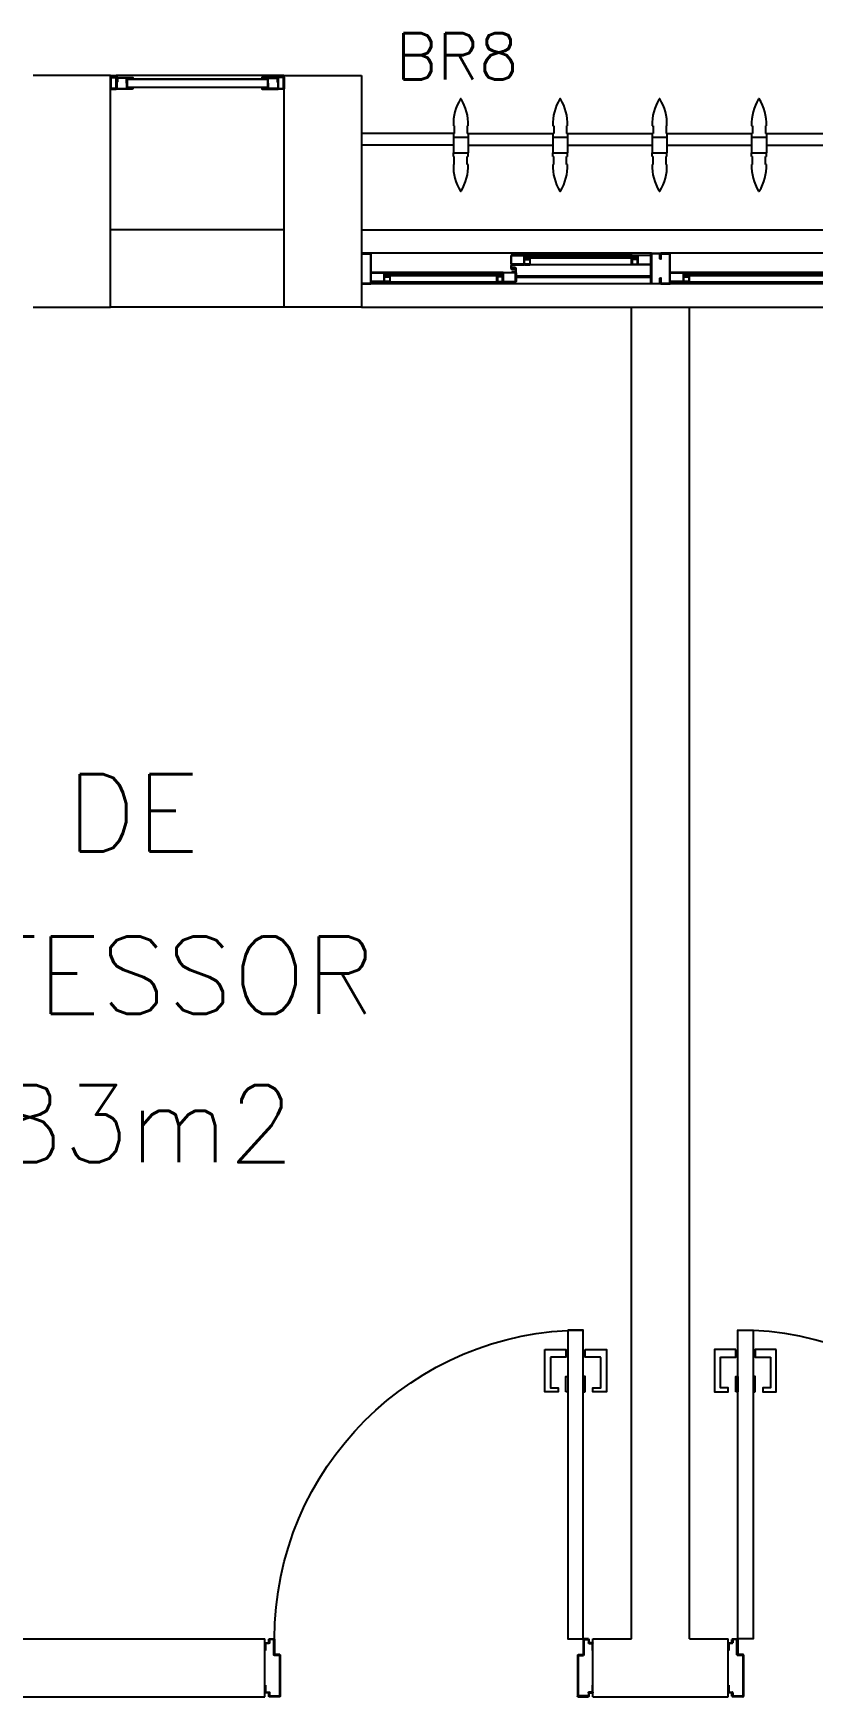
# Model space of a CAD drawing. Header units: millimetres. Extents: x 2128 to 2646, y 1972 to 2207.
# Drawn here: x 2316.611 to 2318.631, y 2111.765 to 2116.075 of the extents above; entities that cross this region are included whole.
import ezdxf

# ---------------------------------------------------------------- set-up
doc = ezdxf.new("R2010")
doc.units = ezdxf.units.MM
for name, color, linetype in [('AR-ALV', 2, 'Continuous'), ('AR-BRISES', 1, 'Continuous'), ('AR-ESQ', 1, 'Continuous'), ('AR-ESTC', 3, 'Continuous'), ('AR-PEITORIL', 1, 'Continuous'), ('AR-PORTA', 1, 'Continuous'), ('BR-PAINEL', 1, 'Continuous'), ('BR-SUPORTE', 1, 'Continuous'), ('BR-TEXTO', 2, 'Continuous'), ('DT-ESQ-BAGUETE-C', 1, 'Continuous'), ('DT-ESQ-BAGUETE-V', 1, 'Continuous'), ('DT-ESQ-CHAPA DOBRADA-V', 1, 'Continuous'), ('DT-ESQ-PERFIL CADEIRA-C', 2, 'Continuous'), ('DT-ESQ-PERFIL CADEIRA-V', 2, 'Continuous'), ('DT-ESQ-PERFIL U SIMPLES-C', 2, 'Continuous'), ('DT-ESQ-PERFIL U-C', 2, 'Continuous'), ('DT-ESQ-PERFIL U-V', 1, 'Continuous'), ('DT-ESQ-VENEZIANA-C', 1, 'Continuous'), ('DT-ESQ-VENEZIANA-V', 1, 'Continuous'), ('DT-ESQ-VIDRO-C', 2, 'Continuous'), ('DT-TXTMOD', 1, 'Continuous'), ('maçaneta', 1, 'Continuous'), ('mov', 1, 'Continuous'), ('PM-PERFIL U-C', 2, 'Continuous'), ('pm1', 2, 'Continuous'), ('TEXTO', 2, 'Continuous'), ('Área', 2, 'Continuous')]:
    doc.layers.add(name, color=color, linetype=linetype)
doc.styles.add('S10', font='simplex.shx', dxfattribs={"height": 0.1})
doc.styles.add('S12', font='simplex.shx', dxfattribs={"width": 1.1, "height": 0.12})
doc.styles.add('UNB-100', font='simplex.shx', dxfattribs={"height": 0.2})

# ---------------------------------------------------------------- blocks, each defined once
blk = doc.blocks.new('EF23-P')
at = {"layer": 'DT-ESQ-BAGUETE-C', "ltscale": 0.1}
for points in [[(4.3015, -0.08), (4.315, -0.08), (4.315, -0.0785), (4.302, -0.0785, -0.414214), (4.3015, -0.078), (4.3015, -0.067, -0.414214), (4.302, -0.0665), (4.315, -0.0665), (4.315, -0.065), (4.3015, -0.065, 0.414214), (4.3, -0.0665), (4.3, -0.0785, 0.414214)], [(4.7975, -0.08), (4.784, -0.08), (4.784, -0.0785), (4.797, -0.0785, 0.414214), (4.7975, -0.078), (4.7975, -0.067, 0.414214), (4.797, -0.0665), (4.784, -0.0665), (4.784, -0.065), (4.7975, -0.065, -0.414214), (4.799, -0.0665), (4.799, -0.0785, -0.414214)], [(5.0765, -0.08), (5.09, -0.08), (5.09, -0.0785), (5.077, -0.0785, -0.414214), (5.0765, -0.078), (5.0765, -0.067, -0.414214), (5.077, -0.0665), (5.09, -0.0665), (5.09, -0.065), (5.0765, -0.065, 0.414214), (5.075, -0.0665), (5.075, -0.0785, 0.414214)], [(4.4485, -0.125), (4.435, -0.125), (4.435, -0.1235), (4.448, -0.1235, 0.414214), (4.4485, -0.123), (4.4485, -0.112, 0.414214), (4.448, -0.1115), (4.435, -0.1115), (4.435, -0.11), (4.4485, -0.11, -0.414214), (4.45, -0.1115), (4.45, -0.1235, -0.414214)], [(4.714, -0.125), (4.7275, -0.125), (4.7275, -0.1235), (4.7145, -0.1235, -0.414214), (4.714, -0.123), (4.714, -0.112, -0.414214), (4.7145, -0.1115), (4.7275, -0.1115), (4.7275, -0.11), (4.714, -0.11, 0.414214), (4.7125, -0.1115), (4.7125, -0.1235, 0.414214)]]:
    blk.add_lwpolyline(points, format="xyb", close=True, dxfattribs=at)
at = {"layer": 'DT-ESQ-BAGUETE-V', "ltscale": 0.1}
for p, q in [((3.81, -0.065), (4.3015, -0.065)), ((4.7975, -0.065), (5.0765, -0.065)), ((4.4485, -0.11), (4.714, -0.11))]:
    blk.add_line(p, q, dxfattribs=at)
at = {"layer": 'DT-ESQ-CHAPA DOBRADA-V', "ltscale": 0.1}
for p, q in [((4.4, -0.077), (4.749, -0.077)), ((4.4, -0.08), (4.749, -0.08))]:
    blk.add_line(p, q, dxfattribs=at)
at = {"layer": 'DT-ESQ-PERFIL CADEIRA-C', "ltscale": 0.1}
for p, q in [((4.35, -0.0885), (4.3015, -0.0885)), ((4.751, -0.0885), (4.7975, -0.0885)), ((5.125, -0.0885), (5.0765, -0.0885)), ((4.4, -0.1335), (4.4485, -0.1335)), ((4.7605, -0.1335), (4.714, -0.1335))]:
    blk.add_line(p, q, dxfattribs=at)
for points in [[(4.3015, -0.09), (4.35, -0.09), (4.35, -0.0885), (4.315, -0.0885, 0.198912), (4.3161, -0.0881, 0.198913), (4.3165, -0.087), (4.3165, -0.067, -0.414214), (4.317, -0.0665), (4.35, -0.0665), (4.35, -0.065), (4.3165, -0.065, 0.414214), (4.315, -0.0665), (4.315, -0.0785), (4.315, -0.08), (4.315, -0.087), (4.3015, -0.087, 1)], [(4.7975, -0.087, -1), (4.7975, -0.09), (4.751, -0.09, -0.414214), (4.749, -0.088), (4.749, -0.067, -0.414214), (4.751, -0.065), (4.7825, -0.065, -0.414214), (4.784, -0.0665), (4.784, -0.087)], [(4.784, -0.0885, -0.198913), (4.7829, -0.0881, -0.198913), (4.7825, -0.087), (4.7825, -0.067, 0.414214), (4.782, -0.0665), (4.751, -0.0665, 0.414214), (4.7505, -0.067), (4.7505, -0.088, 0.414214), (4.751, -0.0885)], [(5.0765, -0.09), (5.125, -0.09), (5.125, -0.0885), (5.09, -0.0885, 0.198912), (5.0911, -0.0881, 0.198913), (5.0915, -0.087), (5.0915, -0.067, -0.414214), (5.092, -0.0665), (5.125, -0.0665), (5.125, -0.065), (5.0915, -0.065, 0.414214), (5.09, -0.0665), (5.09, -0.0785), (5.09, -0.08), (5.09, -0.087), (5.0765, -0.087, 1)], [(4.4485, -0.135), (4.4, -0.135), (4.4, -0.1335), (4.435, -0.1335, -0.198912), (4.4339, -0.1331, -0.198913), (4.4335, -0.132), (4.4335, -0.112, 0.414214), (4.433, -0.1115), (4.4, -0.1115), (4.4, -0.11), (4.4335, -0.11, -0.414214), (4.435, -0.1115), (4.435, -0.1235), (4.435, -0.125), (4.435, -0.132), (4.4485, -0.132, -1)], [(4.714, -0.132, 1), (4.714, -0.135), (4.7605, -0.135, 0.414214), (4.7625, -0.133), (4.7625, -0.112, 0.414214), (4.7605, -0.11), (4.729, -0.11, 0.414214), (4.7275, -0.1115), (4.7275, -0.132)], [(4.7275, -0.1335, 0.198913), (4.7286, -0.1331, 0.198913), (4.729, -0.132), (4.729, -0.112, -0.414214), (4.7295, -0.1115), (4.7605, -0.1115, -0.414214), (4.761, -0.112), (4.761, -0.133, -0.414214), (4.7605, -0.1335)]]:
    blk.add_lwpolyline(points, format="xyb", close=True, dxfattribs=at)
at = {"layer": 'DT-ESQ-PERFIL CADEIRA-V', "ltscale": 0.1}
for p, q in [((3.795, -0.09), (4.3015, -0.09)), ((4.7825, -0.09), (5.0765, -0.09)), ((4.4485, -0.135), (4.714, -0.135))]:
    blk.add_line(p, q, dxfattribs=at)
at = {"layer": 'DT-ESQ-PERFIL U SIMPLES-C', "ltscale": 0.1}
for points in [[(4.751, -0.102), (4.759, -0.102), (4.759, -0.1005), (4.751, -0.1005, -0.414214), (4.7505, -0.1), (4.7505, -0.092, -0.414214), (4.751, -0.0915), (4.759, -0.0915), (4.759, -0.09), (4.751, -0.09, 0.414214), (4.749, -0.092), (4.749, -0.1, 0.414214)], [(4.7605, -0.098), (4.7525, -0.098), (4.7525, -0.0995), (4.7605, -0.0995, -0.414214), (4.761, -0.1), (4.761, -0.108, -0.414214), (4.7605, -0.1085), (4.7525, -0.1085), (4.7525, -0.11), (4.7605, -0.11, 0.414214), (4.7625, -0.108), (4.7625, -0.1, 0.414214)]]:
    blk.add_lwpolyline(points, format="xyb", close=True, dxfattribs=at)
at = {"layer": 'DT-ESQ-PERFIL U-C', "ltscale": 0.1}
for points in [[(4.375, -0.0615, 0.414214), (4.3735, -0.06), (4.3515, -0.06, 0.414214), (4.35, -0.0615), (4.35, -0.1385, 0.414214), (4.3515, -0.14), (4.3735, -0.14, 0.414214), (4.375, -0.1385), (4.375, -0.125), (4.3735, -0.125), (4.3735, -0.138, -0.414214), (4.373, -0.1385), (4.352, -0.1385, -0.414214), (4.3515, -0.138), (4.3515, -0.062, -0.414214), (4.352, -0.0615), (4.373, -0.0615, -0.414214), (4.3735, -0.062), (4.3735, -0.075), (4.375, -0.075)], [(4.375, -0.0615, -0.414214), (4.3765, -0.06), (4.3985, -0.06, -0.414214), (4.4, -0.0615), (4.4, -0.1385, -0.414214), (4.3985, -0.14), (4.3765, -0.14, -0.414214), (4.375, -0.1385), (4.375, -0.125), (4.3765, -0.125), (4.3765, -0.138, 0.414214), (4.377, -0.1385), (4.398, -0.1385, 0.414214), (4.3985, -0.138), (4.3985, -0.062, 0.414214), (4.398, -0.0615), (4.377, -0.0615, 0.414214), (4.3765, -0.062), (4.3765, -0.075), (4.375, -0.075)], [(5.15, -0.0615, 0.414214), (5.1485, -0.06), (5.1265, -0.06, 0.414214), (5.125, -0.0615), (5.125, -0.1385, 0.414214), (5.1265, -0.14), (5.1485, -0.14, 0.414214), (5.15, -0.1385), (5.15, -0.125), (5.1485, -0.125), (5.1485, -0.138, -0.414214), (5.148, -0.1385), (5.127, -0.1385, -0.414214), (5.1265, -0.138), (5.1265, -0.062, -0.414214), (5.127, -0.0615), (5.148, -0.0615, -0.414214), (5.1485, -0.062), (5.1485, -0.075), (5.15, -0.075)]]:
    blk.add_lwpolyline(points, format="xyb", close=True, dxfattribs=at)
at = {"layer": 'DT-ESQ-PERFIL U-V', "ltscale": 0.1}
for p, q in [((3.1985, -0.06), (4.3515, -0.06)), ((4.3985, -0.06), (5.1265, -0.06)), ((3.1985, -0.14), (4.3515, -0.14)), ((4.3985, -0.14), (5.1265, -0.14))]:
    blk.add_line(p, q, dxfattribs=at)
at = {"layer": 'DT-ESQ-VIDRO-C', "ltscale": 0.1}
for points in [[(4.3125, -0.085), (4.3125, -0.082), (3.799, -0.082), (3.799, -0.085)], [(5.0875, -0.085), (5.0875, -0.082), (4.7865, -0.082), (4.7865, -0.085)], [(4.438, -0.13), (4.438, -0.127), (4.7245, -0.127), (4.7245, -0.13)]]:
    blk.add_lwpolyline(points, close=True, dxfattribs=at)
at = {"layer": 'DT-TXTMOD', "ltscale": 0.1, "style": 'S10', "flags": 3}
for tag, p in [('M01', (0.025, -0.28)), ('M02', (0.3253, -0.28)), ('M03', (0.627, -0.28)), ('M04', (0.9288, -0.28)), ('M05', (1.2306, -0.28)), ('M06', (1.5323, -0.28)), ('M07', (1.8341, -0.28)), ('M08', (2.1359, -0.28)), ('M09', (2.4376, -0.28)), ('M10', (2.7394, -0.28)), ('M11', (3.0412, -0.28)), ('M12', (3.3429, -0.28)), ('M13', (3.6447, -0.28)), ('M14', (3.9464, -0.28)), ('M15', (4.2482, -0.28)), ('M16', (4.55, -0.28)), ('M17', (4.8517, -0.28))]:
    blk.add_attdef(tag, p, '', height=0.1, dxfattribs=at)
blk = doc.blocks.new('BR-MODULO8')
at = {"layer": 'BR-PAINEL'}
for p, q in [((-4.9117, 0.27), (-4.9092, 0.27)), ((-4.9092, 0.27), (-4.9092, 0.25)), ((-4.8758, 0.27), (-4.8758, 0.25)), ((-4.8733, 0.27), (-4.8758, 0.27)), ((-4.6542, 0.27), (-4.6517, 0.27)), ((-4.6517, 0.27), (-4.6517, 0.25)), ((-4.6183, 0.27), (-4.6183, 0.25)), ((-4.6158, 0.27), (-4.6183, 0.27)), ((-4.3967, 0.27), (-4.3942, 0.27)), ((-4.3942, 0.27), (-4.3942, 0.25)), ((-4.3608, 0.27), (-4.3608, 0.25)), ((-4.3583, 0.27), (-4.3608, 0.27)), ((-4.1392, 0.27), (-4.1367, 0.27)), ((-4.1367, 0.27), (-4.1367, 0.25)), ((-4.1033, 0.27), (-4.1033, 0.25)), ((-4.1008, 0.27), (-4.1033, 0.27)), ((-4.9117, 0.25), (-4.9117, 0.24)), ((-4.9117, 0.25), (-4.9092, 0.25)), ((-4.9117, 0.24), (-4.8733, 0.24)), ((-4.9117, 0.24), (-4.9117, 0.2)), ((-4.8733, 0.25), (-4.8758, 0.25)), ((-4.8733, 0.25), (-4.8733, 0.24)), ((-4.8733, 0.24), (-4.8733, 0.2)), ((-4.6542, 0.25), (-4.6542, 0.24)), ((-4.6542, 0.25), (-4.6517, 0.25)), ((-4.6542, 0.24), (-4.6158, 0.24)), ((-4.6542, 0.24), (-4.6542, 0.2)), ((-4.6158, 0.25), (-4.6183, 0.25)), ((-4.6158, 0.25), (-4.6158, 0.24)), ((-4.6158, 0.24), (-4.6158, 0.2)), ((-4.3967, 0.25), (-4.3967, 0.24)), ((-4.3967, 0.25), (-4.3942, 0.25)), ((-4.3967, 0.24), (-4.3583, 0.24)), ((-4.3967, 0.24), (-4.3967, 0.2)), ((-4.3583, 0.25), (-4.3608, 0.25)), ((-4.3583, 0.25), (-4.3583, 0.24)), ((-4.3583, 0.24), (-4.3583, 0.2)), ((-4.1392, 0.25), (-4.1392, 0.24)), ((-4.1392, 0.25), (-4.1367, 0.25)), ((-4.1392, 0.24), (-4.1008, 0.24)), ((-4.1392, 0.24), (-4.1392, 0.2)), ((-4.1008, 0.25), (-4.1033, 0.25)), ((-4.1008, 0.25), (-4.1008, 0.24)), ((-4.1008, 0.24), (-4.1008, 0.2)), ((-4.9117, 0.2), (-4.8733, 0.2)), ((-4.9117, 0.19), (-4.9117, 0.2)), ((-4.9117, 0.19), (-4.9092, 0.19)), ((-4.9092, 0.17), (-4.9092, 0.19)), ((-4.8733, 0.19), (-4.8758, 0.19)), ((-4.8758, 0.17), (-4.8758, 0.19)), ((-4.8733, 0.19), (-4.8733, 0.2)), ((-4.6542, 0.2), (-4.6158, 0.2)), ((-4.6542, 0.19), (-4.6542, 0.2)), ((-4.6542, 0.19), (-4.6517, 0.19)), ((-4.6517, 0.17), (-4.6517, 0.19)), ((-4.6158, 0.19), (-4.6183, 0.19)), ((-4.6183, 0.17), (-4.6183, 0.19)), ((-4.6158, 0.19), (-4.6158, 0.2)), ((-4.3967, 0.2), (-4.3583, 0.2)), ((-4.3967, 0.19), (-4.3967, 0.2)), ((-4.3967, 0.19), (-4.3942, 0.19)), ((-4.3942, 0.17), (-4.3942, 0.19)), ((-4.3583, 0.19), (-4.3608, 0.19)), ((-4.3608, 0.17), (-4.3608, 0.19)), ((-4.3583, 0.19), (-4.3583, 0.2)), ((-4.1392, 0.2), (-4.1008, 0.2)), ((-4.1392, 0.19), (-4.1392, 0.2)), ((-4.1392, 0.19), (-4.1367, 0.19)), ((-4.1367, 0.17), (-4.1367, 0.19)), ((-4.1008, 0.19), (-4.1033, 0.19)), ((-4.1033, 0.17), (-4.1033, 0.19)), ((-4.1008, 0.19), (-4.1008, 0.2)), ((-4.9117, 0.17), (-4.9092, 0.17)), ((-4.8733, 0.17), (-4.8758, 0.17)), ((-4.6542, 0.17), (-4.6517, 0.17)), ((-4.6158, 0.17), (-4.6183, 0.17)), ((-4.3967, 0.17), (-4.3942, 0.17)), ((-4.3583, 0.17), (-4.3608, 0.17)), ((-4.1392, 0.17), (-4.1367, 0.17)), ((-4.1008, 0.17), (-4.1033, 0.17))]:
    blk.add_line(p, q, dxfattribs=at)
for centre, radius, start, end in [((-4.7867, 0.2739), 0.1251, 148.4721, 181.772), ((-4.8925, 0.3387), 0.001, 37.1012, 142.8988), ((-4.9983, 0.2739), 0.1251, 358.228, 31.5279), ((-4.5292, 0.2739), 0.1251, 148.4721, 181.772), ((-4.635, 0.3387), 0.001, 37.1012, 142.8988), ((-4.7408, 0.2739), 0.1251, 358.228, 31.5279), ((-4.2717, 0.2739), 0.1251, 148.4721, 181.772), ((-4.3775, 0.3387), 0.001, 37.1012, 142.8988), ((-4.4833, 0.2739), 0.1251, 358.228, 31.5279), ((-4.0142, 0.2739), 0.1251, 148.4721, 181.772), ((-4.12, 0.3387), 0.001, 37.1012, 142.8988), ((-4.2258, 0.2739), 0.1251, 358.228, 31.5279), ((-4.7867, 0.1661), 0.1251, 178.228, 211.5279), ((-4.9983, 0.1661), 0.1251, 328.4721, 1.772), ((-4.5292, 0.1661), 0.1251, 178.228, 211.5279), ((-4.7408, 0.1661), 0.1251, 328.4721, 1.772), ((-4.2717, 0.1661), 0.1251, 178.228, 211.5279), ((-4.4833, 0.1661), 0.1251, 328.4721, 1.772), ((-4.0142, 0.1661), 0.1251, 178.228, 211.5279), ((-4.2258, 0.1661), 0.1251, 328.4721, 1.772), ((-4.8925, 0.1013), 0.001, 217.1012, 322.8988), ((-4.635, 0.1013), 0.001, 217.1012, 322.8988), ((-4.3775, 0.1013), 0.001, 217.1012, 322.8988), ((-4.12, 0.1013), 0.001, 217.1012, 322.8988)]:
    blk.add_arc(centre, radius, start, end, dxfattribs=at)
at = {"layer": 'BR-SUPORTE'}
for p, q in [((-4.9117, 0.25), (-5.15, 0.25)), ((-4.9117, 0.22), (-5.15, 0.22)), ((-4.8733, 0.25), (-4.6517, 0.25)), ((-4.8733, 0.22), (-4.6542, 0.22)), ((-4.6158, 0.25), (-4.3942, 0.25)), ((-4.6158, 0.22), (-4.3967, 0.22)), ((-4.3583, 0.25), (-4.1367, 0.25)), ((-4.3583, 0.22), (-4.1392, 0.22)), ((-4.1008, 0.25), (-3.8792, 0.25)), ((-4.1008, 0.22), (-3.8817, 0.22))]:
    blk.add_line(p, q, dxfattribs=at)
blk = doc.blocks.new('EF01C-P')
at = {"layer": 'DT-ESQ-BAGUETE-C', "ltscale": 0.1}
for points in [[(0.0015, 0.035), (0.015, 0.035), (0.015, 0.0335), (0.0015, 0.0335), (0.0015, 0.005), (0.015, 0.005), (0.015, 0.0035), (0.0015, 0.0035, -0.414214), (0, 0.005), (0, 0.0335, -0.414214)], [(0.4485, 0.035), (0.435, 0.035), (0.435, 0.0335), (0.4485, 0.0335), (0.4485, 0.005), (0.435, 0.005), (0.435, 0.0035), (0.4485, 0.0035, 0.414214), (0.45, 0.005), (0.45, 0.0335, 0.414214)]]:
    blk.add_lwpolyline(points, format="xyb", close=True, dxfattribs=at)
at = {"layer": 'DT-ESQ-PERFIL CADEIRA-C', "ltscale": 0.1}
for points in [[(0.01, 0.0015), (0.01, 0.003), (0.0015, 0.003, 1), (0.0015, 0), (0.015, 0, 0.414214), (0.0165, 0.0015), (0.0165, 0.0335), (0.043, 0.0335)], [(0.043, 0.0065), (0.018, 0.0065), (0.018, 0.0165), (0.0165, 0.0165), (0.0165, 0.0065, 0.414214), (0.018, 0.005), (0.043, 0.005), (0.0565, 0.005, 1), (0.0565, 0.008), (0.043, 0.008), (0.043, 0.02), (0.043, 0.032), (0.0565, 0.032, 1), (0.0565, 0.035), (0.043, 0.035), (0.0165, 0.035, 0.414214), (0.015, 0.0335), (0.015, 0.0015), (0.0015, 0.0015)], [(0.0415, 0.02), (0.0415, 0.032, -0.414214), (0.043, 0.0335), (0.0565, 0.0335)], [(0.0415, 0.02), (0.0415, 0.008, 0.414214), (0.043, 0.0065), (0.0565, 0.0065)], [(0.407, 0.0065), (0.432, 0.0065), (0.432, 0.0165), (0.4335, 0.0165), (0.4335, 0.0065, -0.414214), (0.432, 0.005), (0.407, 0.005), (0.3935, 0.005, -1), (0.3935, 0.008), (0.407, 0.008), (0.407, 0.02), (0.407, 0.032), (0.3935, 0.032, -1), (0.3935, 0.035), (0.407, 0.035), (0.4335, 0.035, -0.414214), (0.435, 0.0335), (0.435, 0.0015), (0.4485, 0.0015)], [(0.4085, 0.02), (0.4085, 0.032, 0.414214), (0.407, 0.0335), (0.3935, 0.0335)], [(0.4085, 0.02), (0.4085, 0.008, -0.414214), (0.407, 0.0065), (0.3935, 0.0065)], [(0.44, 0.0015), (0.44, 0.003), (0.4485, 0.003, -1), (0.4485, 0), (0.435, 0, -0.414214), (0.4335, 0.0015), (0.4335, 0.0335), (0.407, 0.0335)]]:
    blk.add_lwpolyline(points, format="xyb", dxfattribs=at)
at = {"layer": 'DT-ESQ-PERFIL CADEIRA-V', "ltscale": 0.1}
blk.add_line((0.015, 0), (0.435, 0), dxfattribs=at)
at = {"layer": 'DT-ESQ-VENEZIANA-C', "ltscale": 0.1}
for p, q in [((0.043, 0.0105), (0.407, 0.0105)), ((0.043, 0.009), (0.407, 0.009))]:
    blk.add_line(p, q, dxfattribs=at)
at = {"layer": 'DT-ESQ-VENEZIANA-V', "ltscale": 0.1}
blk.add_line((0.043, 0.031), (0.407, 0.031), dxfattribs=at)
at = {"layer": 'DT-TXTMOD', "ltscale": 0.1, "style": 'S10', "flags": 3}
blk.add_attdef('EF01C', (0.0208, -0.14), '', height=0.1, dxfattribs=at)
blk = doc.blocks.new('PM3')
at = {"layer": 'maçaneta'}
for points in [[(0.02, 0.825), (-0.035, 0.825), (-0.035, 0.715), (0, 0.715), (0, 0.725), (-0.02, 0.725), (-0.02, 0.8035, -0.414214), (-0.0185, 0.805), (0.02, 0.805)], [(0.125, 0.825), (0.07, 0.825), (0.07, 0.805), (0.1085, 0.805, -0.414214), (0.11, 0.8035), (0.11, 0.725), (0.09, 0.725), (0.09, 0.715), (0.125, 0.715)]]:
    blk.add_lwpolyline(points, format="xyb", close=True, dxfattribs=at)
for points in [[(0.02, 0.715), (0.02, 0.755), (0.025, 0.755), (0.025, 0.715)], [(0.07, 0.715), (0.07, 0.755), (0.065, 0.755), (0.065, 0.715)]]:
    blk.add_lwpolyline(points, close=True, dxfattribs=at)
at = {"layer": 'mov'}
blk.add_arc((0.025, 0.075), 0.8, 0, 90, dxfattribs=at)
at = {"layer": 'PM-PERFIL U-C'}
for p, q in [((0, 0.045), (0, 0.0635)), ((0.002, 0.045), (0, 0.045)), ((0.0015, 0.065), (0.01, 0.065)), ((0.002, 0.063), (0.002, 0.045)), ((0.0105, 0.063), (0.002, 0.063)), ((0.01, 0.065), (0.01, 0.0735)), ((0.0115, 0.075), (0.0235, 0.075)), ((0.012, 0.073), (0.012, 0.0645)), ((0.023, 0.073), (0.012, 0.073)), ((0.023, 0.0335), (0.023, 0.073)), ((0.025, 0.0735), (0.025, 0.034)), ((0.825, 0.0735), (0.825, 0.034)), ((0.8385, 0.075), (0.8265, 0.075)), ((0.827, 0.073), (0.838, 0.073)), ((0.827, 0.0335), (0.827, 0.073)), ((0.838, 0.073), (0.838, 0.0645)), ((0.8395, 0.063), (0.848, 0.063)), ((0.84, 0.065), (0.84, 0.0735)), ((0.8485, 0.065), (0.84, 0.065)), ((0.848, 0.063), (0.848, 0.045)), ((0.848, 0.045), (0.85, 0.045)), ((0.85, 0.045), (0.85, 0.0635)), ((0.038, 0.032), (0.0245, 0.032)), ((0.0385, 0.034), (0.025, 0.034)), ((0.038, 0.032), (0.038, -0.073)), ((0.04, 0.0325), (0.04, -0.0735)), ((0.81, 0.0325), (0.81, -0.0735)), ((0.8115, 0.034), (0.825, 0.034)), ((0.812, 0.032), (0.8255, 0.032)), ((0.812, 0.032), (0.812, -0.073)), ((0, -0.045), (0.002, -0.045)), ((0, -0.0635), (0, -0.045)), ((0.01, -0.065), (0.0015, -0.065)), ((0.002, -0.045), (0.002, -0.063)), ((0.002, -0.063), (0.0105, -0.063)), ((0.01, -0.0735), (0.01, -0.065)), ((0.0385, -0.075), (0.0115, -0.075)), ((0.012, -0.0645), (0.012, -0.073)), ((0.012, -0.073), (0.038, -0.073)), ((0.8115, -0.075), (0.8385, -0.075)), ((0.838, -0.073), (0.812, -0.073)), ((0.838, -0.0645), (0.838, -0.073)), ((0.848, -0.063), (0.8395, -0.063)), ((0.84, -0.0735), (0.84, -0.065)), ((0.84, -0.065), (0.8485, -0.065)), ((0.85, -0.045), (0.848, -0.045)), ((0.848, -0.045), (0.848, -0.063)), ((0.85, -0.0635), (0.85, -0.045))]:
    blk.add_line(p, q, dxfattribs=at)
for centre, start, end in [((0.0015, 0.0635), 90, 180), ((0.0115, 0.0735), 90, 180), ((0.0105, 0.0645), 270, 0), ((0.0235, 0.0735), 360, 90), ((0.8265, 0.0735), 90, 180), ((0.8395, 0.0645), 180, 270), ((0.8385, 0.0735), 0, 90), ((0.8485, 0.0635), 0, 90), ((0.0245, 0.0335), 180, 270), ((0.0385, 0.0325), 0, 90), ((0.8115, 0.0325), 90, 180), ((0.8255, 0.0335), 270, 0), ((0.0015, -0.0635), 180, 270), ((0.0115, -0.0735), 180, 270), ((0.0105, -0.0645), 0, 90), ((0.0385, -0.0735), 269.9386, 0), ((0.8115, -0.0735), 180, 270.0614), ((0.8395, -0.0645), 90, 180), ((0.8385, -0.0735), 270, 0), ((0.8485, -0.0635), 270, 0)]:
    blk.add_arc(centre, 0.0015, start, end, dxfattribs=at)
at = {"layer": 'pm1'}
blk.add_lwpolyline([(0.065, 0.875), (0.065, 0.075), (0.025, 0.075), (0.025, 0.875)], close=True, dxfattribs=at)

msp = doc.modelspace()

# ---------------------------------------------------------------- linework, layer by layer
at = {"layer": 'AR-ALV'}
for p, q in [((2317.2615, 2115.5651), (2316.8115, 2115.5651)), ((2317.2615, 2115.3651), (2316.8115, 2115.3651)), ((2318.1615, 2111.9151), (2318.1615, 2115.3651)), ((2318.1615, 2115.3651), (2318.3115, 2115.3651)), ((2318.3115, 2111.9151), (2318.3115, 2115.3651)), ((2315.3115, 2111.9151), (2317.2115, 2111.9151)), ((2317.2115, 2111.7651), (2317.2115, 2111.9151)), ((2318.0615, 2111.7651), (2318.0615, 2111.9151)), ((2318.0615, 2111.9151), (2318.1615, 2111.9151)), ((2318.3115, 2111.9151), (2318.4115, 2111.9151)), ((2318.4115, 2111.7651), (2318.4115, 2111.9151)), ((2313.2615, 2111.7651), (2317.2115, 2111.7651)), ((2318.0615, 2111.7651), (2318.4115, 2111.7651))]:
    msp.add_line(p, q, dxfattribs=at)
at = {"layer": 'AR-ESTC'}
for p, q in [((2316.8115, 2115.9651), (2316.6115, 2115.9651)), ((2316.8115, 2115.3651), (2316.8115, 2115.9651)), ((2317.2615, 2115.9651), (2317.4615, 2115.9651)), ((2317.2615, 2115.3651), (2317.2615, 2115.9651)), ((2317.4615, 2115.9651), (2317.4615, 2115.3651)), ((2316.6115, 2115.3651), (2316.8115, 2115.3651)), ((2317.4615, 2115.3651), (2317.2615, 2115.3651))]:
    msp.add_line(p, q, dxfattribs=at)
at = {"layer": 'AR-PEITORIL'}
for p, q in [((2317.4615, 2115.5651), (2322.6115, 2115.5651)), ((2317.4615, 2115.3651), (2322.6115, 2115.3651))]:
    msp.add_line(p, q, dxfattribs=at)

# ---------------------------------------------------------------- block references
at = {"layer": 'AR-BRISES'}
ref = msp.add_blockref('BR-MODULO8', (2322.6115, 2115.5651), dxfattribs=at)
ref.add_attrib('BR', 'BR8', (2317.5499, 2115.9547), dxfattribs={"layer": 'BR-TEXTO', "height": 0.12, "style": 'S12'})
at = {"layer": 'AR-ESQ', "rotation": 180}
for name, p in [('EF01C-P', (2317.2615, 2115.9651)), ('EF23-P', (2322.6115, 2115.3651))]:
    msp.add_blockref(name, p, dxfattribs=at)
at = {"layer": 'AR-PORTA', "xscale": -1}
msp.add_blockref('PM3', (2318.0615, 2111.8401), dxfattribs=at)
at = {"layer": 'AR-PORTA'}
msp.add_blockref('PM3', (2318.4115, 2111.8401), dxfattribs=at)

# ---------------------------------------------------------------- texts
at = {"layer": 'TEXTO', "style": 'UNB-100'}
for s, p in [('SALA DE', (2315.9352, 2113.9551)), ('PROFESSOR', (2315.9197, 2113.5344))]:
    msp.add_text(s, height=0.2, dxfattribs=at).set_placement(p)
at = {"layer": 'Área', "style": 'UNB-100'}
msp.add_text('A=9,83m2', height=0.2, dxfattribs=at).set_placement((2315.8826, 2113.1496))

doc.saveas('drawing.dxf')
